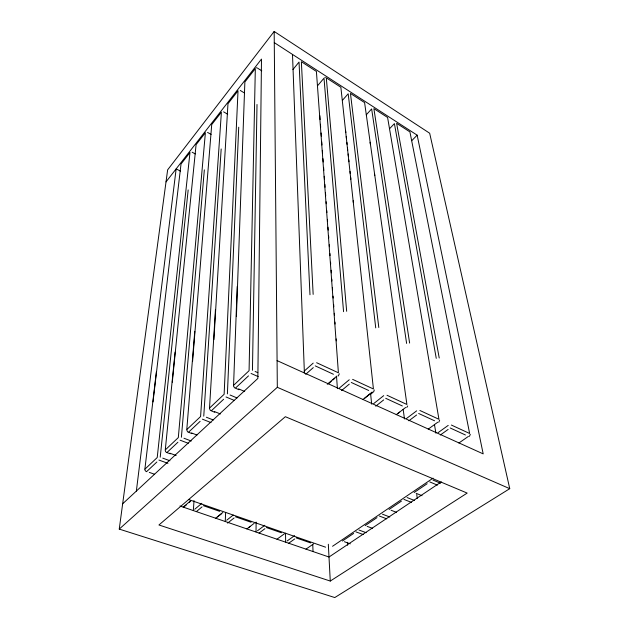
<?xml version="1.0" encoding="UTF-8"?>
<svg xmlns="http://www.w3.org/2000/svg" width="629" height="629" viewBox="0 0 629 629"><rect width="100%" height="100%" fill="white"/><g stroke="black" fill="none" stroke-linecap="round" stroke-linejoin="round"><path stroke-width="0.94" d="M256.019 531.89L256.129 522.07M252.449 370.3L257.009 104.493M339.306 373.775L338.355 375.993M236.41 316.631L244.87 81.998L255.327 68.561L249.076 370.701L233.941 385.003M233.556 385.742L237.196 286.494M225.268 521.362L225.614 512.549M227.399 393.903L238.721 127.2M374.263 389.933L373.736 391.67L370.332 394.525M213.907 339.636L227.973 103.706L238.021 90.788L224.128 394.281L209.85 407.781M215.44 309.492L209.496 408.473L210.338 410.407L214.796 412.317M203.757 416.186L221.18 148.971M193.347 510.434L194.023 500.637M194.77 331.341L186.758 429.961L187.576 431.848L191.963 433.648M192.568 361.471L211.721 124.573L221.392 112.159L200.58 416.547L187.08 429.308M181.396 437.249L204.339 169.869M175.09 352.138L165.238 450.301L165.616 451.693L166.732 452.503M172.291 382.204L196.083 144.662L205.392 132.711L178.314 437.595L165.529 449.68M160.214 457.204L188.165 189.942M144.835 469.58L156.346 371.951M153.004 401.931L181.026 164.004L189.989 152.493L157.226 457.535L145.11 468.99M136.359 491.084L176.159 168.847L180.468 171.167M119.251 529.099L167.636 169.854L274.173 31.45L429.67 133.23L509.749 488.67L334.785 597.55L119.251 529.099L277.318 387.307L274.173 31.45M407.671 405.941L406.79 407.506M166.017 181.899L261.491 59.071L257.859 378.438L122.663 503.782M292.941 69.544L299.034 62.051L309.987 294.781M317.834 85.442L323.998 78.169L343.56 311.677M342.663 100.058L348.191 93.784L375.741 327.882M366.267 114.816L371.645 108.927L406.617 343.418M389.673 128.615L394.407 123.622L436.259 358.341M411.736 140.692L417.153 135.164L274.275 42.63M438.798 422.24L439.663 420.156M469.462 436.361L470.303 434.317M146.785 471.483L156.88 461.993M167.267 452.227L177.921 442.218M188.881 431.911L200.132 421.336M211.714 410.446L223.617 399.258M235.875 387.731L248.486 375.875M304.153 371.157L313.203 363.114M305.678 374.341L313.281 367.619M183.212 507.131L190.249 501.124M327.245 384.288L337.05 375.922M183.707 507.131L186.514 504.741M189.305 502.359L190.721 501.156M328.472 383.745L331.263 381.363M332.906 379.963L334.872 378.288M194.746 509.254L201.823 503.326M339.424 387.999L349.26 379.751M196.35 511.621L202.019 506.895M341.571 390.57L349.292 384.13M215.645 518.225L222.831 512.438M362.831 399.549L372.116 392.056M217.422 517.03L221.715 513.571M364.875 398.165L370.206 393.872M226.699 520.23L233.194 515.072M373.752 403.551L383.714 395.641M227.58 523.116L234.067 517.997M375.725 406.2L383.698 399.902M246.875 528.918L254.187 523.32M396.246 414.668L405.634 407.482M248.526 527.723L249.996 526.599M398.165 413.277L399.698 412.105M257.473 530.79L264.817 525.262M406.593 418.427L416.665 410.839M259.054 533.085L264.935 528.682M408.874 420.793L416.61 414.991M276.964 539.218L284.394 533.809M428.239 429.135L437.713 422.24M287.138 540.979L294.584 535.633M438.059 432.681L448.218 425.393M288.703 543.236L294.671 538.974M440.316 435.009L448.123 429.442M305.977 549.148L313.509 543.92M458.895 443.013L468.448 436.377M332.544 546.279L433.051 478.174M342.396 541.026L353.647 533.423M365.182 525.624L376.975 517.651M389.068 509.474L401.444 501.101M414.141 492.515L427.154 483.725M441.33 481.885L328.998 557.019L179.957 505.999M330.272 581.054L467.174 493.081L285.354 416.705L158.933 524.987L330.272 581.054L328.322 544.258M256.168 67.83L257.002 67.767M324.839 77.391L325.397 77.343M188.834 499.623L325.61 547.191M203.442 505.708L219.631 511.33M235.529 516.841L251.105 522.251M266.413 527.566L281.422 532.779M296.173 537.905L310.64 542.921M149.293 472.379L154.632 474.282M344.385 541.734L350.306 543.841M158.933 460.058L167.935 463.345M355.935 531.882L363.216 534.532M162.754 458.132L169.924 460.766M358.994 530.05L366.18 532.684M169.814 453.179L176.136 455.522M367.179 526.371L372.596 528.376M166.536 452.432L170.349 453.847M180.083 440.182L188.307 443.311M379.366 516.032L386.709 518.831M183.967 438.232L191.24 441.023M382.471 514.192L389.783 516.991M191.468 432.917L196.963 435.048M391.089 510.253L396.545 512.368M202.42 419.181L211.061 422.625M403.96 499.402L411.515 502.414M206.359 417.224L213.27 419.991M407.097 497.547L414.472 500.495M214.34 411.508L220.409 413.968M416.178 493.34L422.059 495.723M226.031 396.978L233.957 400.28M429.788 481.932L437.407 485.108M230.049 395.012L237.054 397.953M432.964 480.061L440.544 483.237M238.54 388.864L244.697 391.474M238.949 389.744L234.428 387.723L233.603 386.127M277.318 387.307L509.749 488.67M251.057 373.461L258.197 376.582M255.13 371.48L257.804 372.659M277.082 360.614L483.19 453.886L417.153 135.164M146.282 471.734L144.906 470.115M315.247 365.889L333.456 374.271M351.281 382.471L368.68 390.475M385.719 398.314L402.356 405.972M418.647 413.465L434.576 420.793M450.175 427.972L465.436 434.993M316.623 362.713L338.402 372.785L316.403 71.439L301.362 61.705L313.156 294.38M352.617 379.358L373.422 388.981L340.871 87.258L326.294 77.831L346.673 311.292M387.008 395.264L406.908 404.471L364.592 102.598L350.455 93.454L378.8 327.505M419.897 410.478L438.948 419.291L387.598 117.481L373.885 108.613L409.621 343.064M451.386 425.047L469.635 433.483L409.927 131.917L396.616 123.308L439.223 357.995M192.112 152.194L195.289 153.948M207.554 132.405L211.1 134.417M223.602 111.836L227.651 114.219M240.278 90.458L244.374 92.935M257.631 68.215L261.766 70.802M434.45 424.426L435.889 433.161M370.104 142.28L370.371 144.183M374.507 173.738L374.774 175.64M416.736 494.512L417.263 498.38M403.173 409.353L404.478 418.969M345.612 130.667L345.824 132.633M346.241 136.493L346.461 138.49M346.87 142.327L347.09 144.34M347.499 148.153L347.719 150.189M348.128 153.979L348.356 156.039M348.757 159.805L348.969 161.747M350.023 171.481L350.251 173.588M350.652 177.323L350.864 179.273M353.176 200.714L353.388 202.656M370.662 394.375L371.676 404.148M319.815 115.65L320.098 119.565M320.444 124.267L320.672 127.388M321.081 132.963L321.317 136.194M321.718 141.659L321.962 145M322.355 150.355L322.567 153.264M322.968 158.705L323.212 161.999M323.613 167.503L323.833 170.443M324.257 176.309L324.478 179.249M324.847 184.336L325.059 187.245M325.476 192.946L325.704 195.989M326.121 201.752L326.27 203.788M326.766 210.558L326.915 212.571M327.41 219.364L327.56 221.353M327.984 227.203L328.204 230.135M328.629 235.985L328.778 237.951M329.274 244.767L329.423 246.757M329.918 253.503L330.068 255.563M330.555 262.222L330.697 264.156M331.145 270.242L331.334 272.876M331.79 279.048L331.931 281.006M332.395 287.406L332.576 289.804M333.04 296.125L333.181 298.06M333.653 304.483L333.818 306.779M334.298 313.289L334.439 315.247M334.942 322.095L335.084 324.053M336.169 338.905L336.318 340.855M336.578 376.889L337.411 388.651M347.42 542.316L347.625 545.257M312.77 544.706L313.038 551.578M292.501 54.432L304.397 372.973M285.527 533.211L285.66 542.033"/></g></svg>
